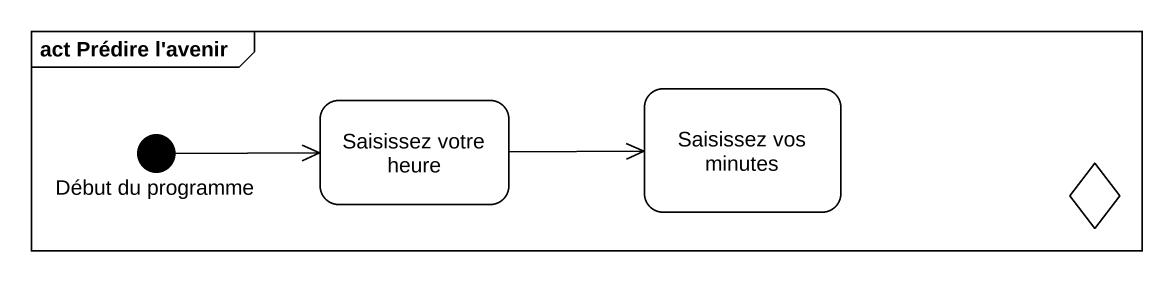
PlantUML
@startuml
mainframe act Prédire l'avenir
hide empty description
state "Saisissez vos minutes" as Saisissez_vos_minutes
state "Début du programme" as Début_du_programme <<start>>
state "Saisissez votre heure" as Saisissez_votre_heure
state choice1 <<choice>>
Début_du_programme -right-> Saisissez_votre_heure
Saisissez_votre_heure -right-> Saisissez_vos_minutes
@enduml
